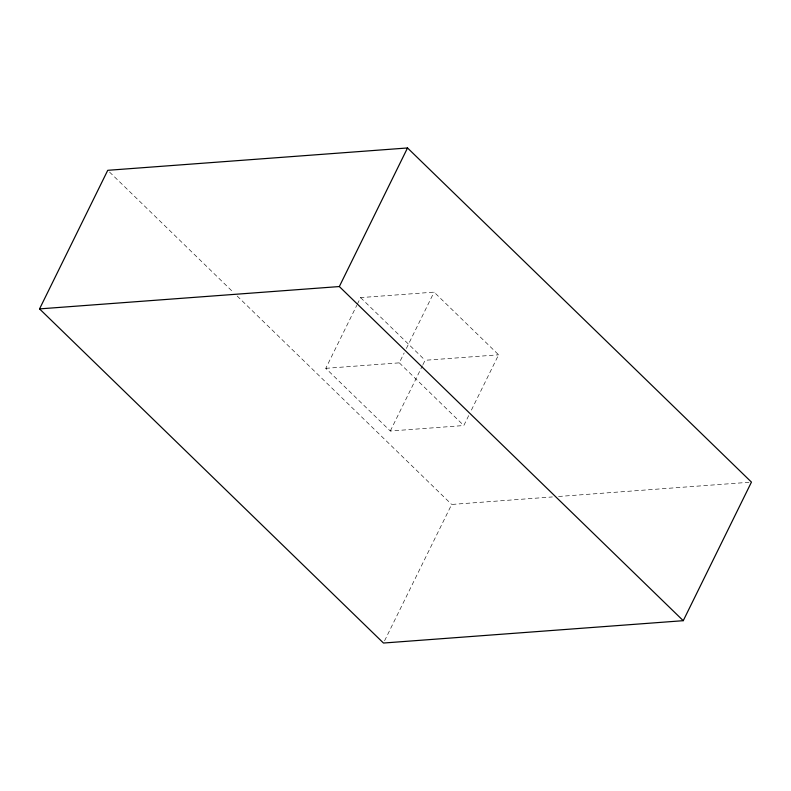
<?xml version="1.0" encoding="UTF-8"?>
<svg xmlns="http://www.w3.org/2000/svg" width="791" height="791" viewBox="0 0 791 791"><rect width="100%" height="100%" fill="white"/><g stroke="black" fill="none" stroke-linecap="round" stroke-linejoin="round"><path stroke-width="0.59" stroke-dasharray="3.96 2.97" d="M468.697 415.591L463.813 425.538L390.299 431.016L325.783 368.329L356.781 305.346M357.324 304.238L360.587 297.604L434.091 292.126L498.607 354.803L470.872 411.172M325.783 368.329L399.297 362.851L404.191 352.905M406.366 348.485L434.091 292.126M390.299 431.016L422.374 365.808M422.918 364.71L425.093 360.281L498.607 354.803M384.564 640.819L451.671 504.45L552.415 496.936M558.555 496.481L748.988 482.292M360.587 297.604L425.093 360.281M399.297 362.851L463.813 425.538M109.514 172.033L233.612 292.601M237.162 296.042L451.671 504.45"/><path stroke-width="1.19" d="M39.55 308.895L107.744 170.312L407.523 147.966L751.45 482.105L683.256 620.688L383.477 643.034L39.55 308.895L339.329 286.55L683.256 620.688M339.329 286.55L407.523 147.966"/></g></svg>
